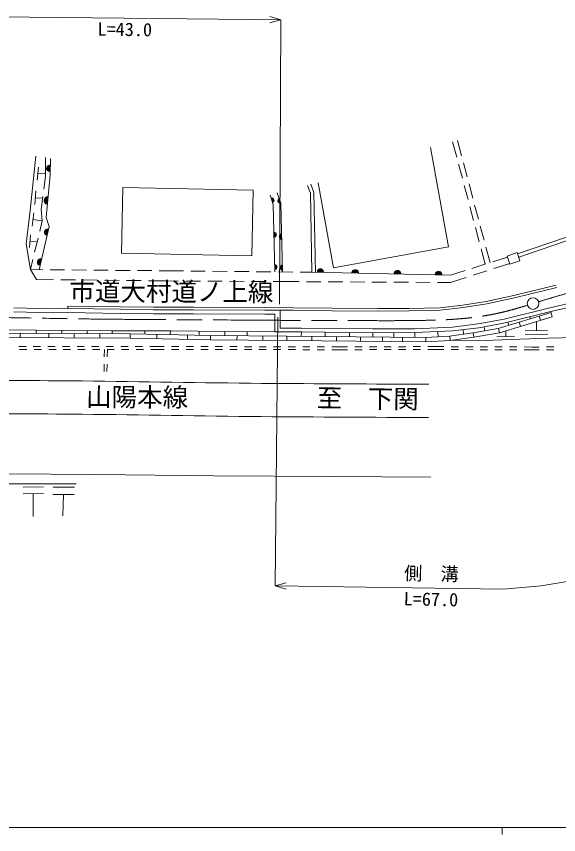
# Model space of a CAD drawing. Units: millimetres, scale not verified. Extents: x 40000 to 680000, y 20000 to 380000.
# Drawn here: x 101298 to 175740, y 204000 to 316262 of the extents above; entities that cross this region are included whole.
import ezdxf
from ezdxf.enums import TextEntityAlignment as Align

# ---------------------------------------------------------------- set-up
doc = ezdxf.new("R2010")
doc.units = ezdxf.units.MM
doc.header["$LTSCALE"] = 1000
doc.linetypes.add('CHAIN', pattern=[18.5, 12, -1.5, 3.5, -1.5])
for name, color, linetype, lineweight in [('M-BGD', 7, 'Continuous', 13), ('M-BMK', 2, 'CHAIN', 13), ('M-BMK-SRVR', 3, 'Continuous', 13), ('M-STR-HTXT', 7, 'Continuous', 13), ('M-TTL-BAND', 7, 'Continuous', 13)]:
    doc.layers.add(name, color=color, linetype=linetype, lineweight=lineweight)
doc.layers.add('M-BGD-HTXT', color=7, linetype='Continuous')
doc.styles.add('ＭＳ ゴシック', font='')
doc.styles.get('ＭＳ ゴシック').set_extended_font_data('MS Gothic')

msp = doc.modelspace()

# ---------------------------------------------------------------- linework, layer by layer
at = {"layer": 'M-BGD'}
for p, q in [((161749, 296943), (161184, 299055)), ((162401, 297135), (161841, 299231)), ((158155, 298253), (160632, 284647)), ((103991, 297080), (103209, 289643)), ((105290, 294355), (105318, 296901)), ((105919, 294525), (105976, 296776)), ((104172, 293807), (104332, 295592)), ((162524, 294045), (162007, 295977)), ((163176, 294237), (162660, 296169)), ((104252, 294700), (105293, 294649)), ((105054, 292548), (105290, 294355)), ((105379, 288688), (105919, 294525)), ((141261, 293068), (141675, 291990)), ((141709, 293240), (142154, 292083)), ((144841, 281772), (142722, 293410)), ((163299, 291147), (162782, 293079)), ((163951, 291339), (163435, 293271)), ((103838, 290467), (103953, 292309)), ((115714, 283783), (115902, 292801)), ((115902, 292801), (133809, 292429)), ((133621, 283411), (133809, 292429)), ((137603, 290644), (137108, 292074)), ((141675, 291990), (141867, 281153)), ((142154, 292083), (142347, 281143)), ((103896, 291388), (104896, 291341)), ((104689, 289749), (104925, 291556)), ((136568, 290456), (136125, 291733)), ((103209, 289643), (102637, 285066)), ((104860, 288204), (104689, 289749)), ((136792, 281206), (136568, 290456)), ((137833, 281195), (137603, 290644)), ((164074, 288249), (163557, 290181)), ((164727, 288441), (164210, 290373)), ((103452, 287484), (103676, 289304)), ((105824, 287442), (105379, 288688)), ((103564, 288394), (104860, 288204)), ((104450, 281508), (105824, 287442)), ((104519, 286805), (104860, 288204)), ((165502, 285543), (164985, 287475)), ((170095, 283680), (183014, 288095)), ((170254, 283227), (183151, 287634)), ((103105, 284561), (103260, 286277)), ((164849, 285351), (164332, 287283)), ((103183, 285419), (104155, 285316)), ((103807, 283890), (104282, 285833)), ((102637, 285066), (103228, 281519)), ((144841, 281772), (160632, 284647)), ((165672, 282273), (165107, 284385)), ((166321, 282481), (165760, 284577)), ((103228, 281519), (103570, 282919)), ((115714, 283783), (133621, 283411)), ((166695, 282601), (168705, 283245)), ((168665, 283360), (170038, 283843)), ((169056, 282247), (168665, 283360)), ((170429, 282730), (170038, 283843)), ((163838, 281685), (165742, 282296)), ((166852, 281664), (169017, 282358)), ((169056, 282247), (170429, 282730)), ((103228, 281519), (104048, 280165)), ((104919, 281504), (103228, 281519)), ((107919, 281479), (105919, 281496)), ((110919, 281453), (108919, 281470)), ((113919, 281428), (111919, 281445)), ((116919, 281402), (114919, 281419)), ((119918, 281376), (117919, 281393)), ((122609, 281353), (120918, 281368)), ((124239, 281336), (122609, 281353)), ((127238, 281305), (125238, 281326)), ((130238, 281274), (128238, 281295)), ((133238, 281243), (131238, 281264)), ((136238, 281212), (134238, 281233)), ((139238, 281181), (137238, 281202)), ((141867, 281153), (140238, 281170)), ((141867, 281153), (160875, 280736)), ((160875, 280736), (162885, 281380)), ((163995, 280749), (165900, 281359)), ((104048, 280165), (106419, 280138)), ((107419, 280127), (109419, 280104)), ((110419, 280093), (112419, 280070)), ((113418, 280059), (115418, 280036)), ((116418, 280025), (118418, 280003)), ((119418, 279991), (121789, 279964)), ((121789, 279964), (123570, 279955)), ((124570, 279950), (126570, 279940)), ((127570, 279935), (129570, 279924)), ((130570, 279919), (132570, 279909)), ((133570, 279903), (135570, 279893)), ((136570, 279888), (138351, 279879)), ((138351, 279879), (140115, 279869)), ((141115, 279863), (143115, 279851)), ((144115, 279846), (146115, 279834)), ((147115, 279829), (149115, 279817)), ((150115, 279811), (152115, 279800)), ((153115, 279794), (155115, 279783)), ((156115, 279777), (158115, 279766)), ((159115, 279760), (160878, 279750)), ((160878, 279750), (163043, 280444)), ((169766, 278031), (175389, 279384)), ((169845, 277690), (175471, 279044)), ((165813, 277157), (169766, 278031)), ((165878, 276813), (169845, 277690)), ((174541, 276269), (182065, 278025)), ((174663, 275764), (182185, 277519)), ((100972, 276272), (106207, 276158)), ((106207, 276158), (108375, 276174)), ((108375, 276174), (108380, 276524)), ((108375, 276174), (115574, 276069)), ((108380, 276524), (115578, 276419)), ((115578, 276419), (120124, 276362)), ((120124, 276362), (125615, 276362)), ((125615, 276362), (135405, 276314)), ((135405, 276314), (139316, 276295)), ((139316, 276295), (144637, 276219)), ((144637, 276219), (151023, 276181)), ((151023, 276181), (155214, 276190)), ((155214, 276190), (159447, 276285)), ((159447, 276285), (162608, 276645)), ((159471, 275935), (162655, 276298)), ((162608, 276645), (165813, 277157)), ((162655, 276298), (165878, 276813)), ((168278, 274719), (174541, 276269)), ((100964, 275712), (106203, 275598)), ((106203, 275598), (108372, 275614)), ((108372, 275614), (115566, 275509)), ((115566, 275509), (120118, 275452)), ((115574, 276069), (120122, 276012)), ((120118, 275452), (125613, 275452)), ((120122, 276012), (125614, 276012)), ((125613, 275452), (135401, 275404)), ((125614, 276012), (135404, 275964)), ((135401, 275404), (136795, 275397)), ((135404, 275964), (139313, 275945)), ((136795, 272984), (136795, 275397)), ((137495, 273502), (137495, 275954)), ((139313, 275945), (144634, 275869)), ((144634, 275869), (151022, 275831)), ((151022, 275831), (155218, 275840)), ((155218, 275840), (159471, 275935)), ((167460, 273443), (174693, 275644)), ((167600, 272859), (174838, 275061)), ((168387, 274211), (174663, 275764)), ((171872, 274786), (171791, 275053)), ((173058, 275147), (173233, 274573)), ((174838, 275061), (174663, 275764)), ((161184, 273633), (164685, 274057)), ((164685, 274057), (168278, 274719)), ((164764, 273543), (168387, 274211)), ((168906, 273883), (168777, 274307)), ((170343, 274320), (170517, 273746)), ((172687, 273157), (172680, 274405)), ((97547, 273280), (114456, 273124)), ((98011, 272798), (116909, 272690)), ((103999, 272763), (104002, 273220)), ((107533, 272743), (107536, 273188)), ((111017, 272723), (111020, 273155)), ((114454, 272704), (114456, 273124)), ((114456, 273124), (122437, 273124)), ((118925, 272653), (118934, 273124)), ((122427, 272589), (122437, 273124)), ((122437, 273124), (129903, 273009)), ((126382, 272518), (126392, 273063)), ((129897, 272468), (129903, 273009)), ((129903, 273009), (136795, 272984)), ((132974, 272434), (132980, 272998)), ((136795, 272984), (140421, 272971)), ((137495, 273502), (140425, 273491)), ((140414, 272357), (140421, 272971)), ((140421, 272971), (150242, 272857)), ((140425, 273491), (150244, 273377)), ((143704, 272327), (143709, 272933)), ((147035, 272297), (147040, 272894)), ((150237, 272269), (150242, 272857)), ((150242, 272857), (156020, 272885)), ((150244, 273377), (156007, 273405)), ((153125, 272243), (153131, 272871)), ((156007, 273405), (161184, 273633)), ((156014, 272217), (156020, 272885)), ((156020, 272885), (161226, 273114)), ((159179, 272296), (159144, 272945)), ((160773, 272382), (164017, 272835)), ((161226, 273114), (164764, 273543)), ((162699, 272651), (162611, 273282)), ((164017, 272835), (167460, 273443)), ((164028, 272836), (164111, 272242)), ((164111, 272242), (167600, 272859)), ((165621, 273118), (165521, 273683)), ((167496, 273450), (167600, 272859)), ((168476, 272317), (168470, 273124)), ((174232, 273174), (171142, 273140)), ((98591, 272194), (116902, 272090)), ((101805, 272776), (101802, 272176)), ((105746, 272753), (105743, 272218)), ((109243, 272733), (109240, 272133)), ((112752, 272713), (112748, 272113)), ((116913, 272689), (116902, 272090)), ((116902, 272090), (127943, 271889)), ((116909, 272690), (127952, 272489)), ((120572, 272623), (120561, 272023)), ((124781, 272547), (124770, 271947)), ((127950, 272489), (127943, 271889)), ((127943, 271889), (138413, 271775)), ((127952, 272489), (138419, 272375)), ((131588, 272450), (131581, 271850)), ((135154, 272411), (135148, 271811)), ((138420, 272375), (138413, 271775)), ((138413, 271775), (157493, 271603)), ((138419, 272375), (157480, 272203)), ((141846, 272344), (141840, 271744)), ((145253, 272313), (145248, 271713)), ((148546, 272284), (148540, 271684)), ((151546, 272257), (151541, 271657)), ((154293, 272232), (154287, 271632)), ((157480, 272203), (160773, 272382)), ((157493, 271603), (160830, 271784)), ((157509, 272203), (157504, 271673)), ((160798, 272384), (160830, 271784)), ((160830, 271784), (164111, 272242)), ((160830, 271784), (166761, 271848)), ((166761, 271848), (174218, 272115)), ((169694, 272323), (167257, 272311)), ((174235, 272639), (171145, 272605)), ((174218, 272115), (180597, 272287)), ((101625, 270979), (102625, 270978)), ((101743, 270579), (102743, 270578)), ((103625, 270977), (104625, 270977)), ((103743, 270577), (104743, 270577)), ((105625, 270976), (106625, 270975)), ((105743, 270576), (106743, 270575)), ((107625, 270974), (108625, 270974)), ((107743, 270574), (108743, 270574)), ((109625, 270973), (110625, 270972)), ((109743, 270573), (110743, 270572)), ((111625, 270971), (112625, 270971)), ((111743, 270571), (112743, 270570)), ((113392, 270570), (113374, 269551)), ((113625, 270970), (114625, 270969)), ((113743, 270570), (114743, 270569)), ((113792, 270570), (113774, 269547)), ((115625, 270968), (116625, 270967)), ((115743, 270568), (116743, 270567)), ((117625, 270967), (118625, 270966)), ((117743, 270567), (118743, 270566)), ((119625, 270965), (120606, 270964)), ((119743, 270565), (120606, 270564)), ((120606, 270964), (121607, 270963)), ((120606, 270564), (121606, 270563)), ((122606, 270561), (123606, 270560)), ((122607, 270961), (123607, 270960)), ((124606, 270558), (125606, 270557)), ((124607, 270958), (125607, 270957)), ((126606, 270555), (127606, 270554)), ((126607, 270955), (127607, 270954)), ((128606, 270552), (129606, 270551)), ((128607, 270952), (129607, 270951)), ((130607, 270949), (131607, 270948)), ((132607, 270946), (133607, 270945)), ((134607, 270943), (135607, 270942)), ((136607, 270940), (137607, 270938)), ((138607, 270937), (139607, 270935)), ((140607, 270934), (141607, 270932)), ((142607, 270931), (143607, 270929)), ((144607, 270928), (145607, 270926)), ((145607, 270926), (146772, 270929)), ((147772, 270931), (148772, 270933)), ((149772, 270935), (150772, 270937)), ((151772, 270940), (152772, 270942)), ((153772, 270944), (154772, 270946)), ((155772, 270948), (156772, 270950)), ((157772, 270952), (158938, 270955)), ((157772, 270552), (158937, 270555)), ((158937, 270555), (159988, 270550)), ((158938, 270955), (159989, 270950)), ((160988, 270946), (161988, 270942)), ((162988, 270937), (163988, 270933)), ((164988, 270928), (165988, 270924)), ((166988, 270920), (167988, 270915)), ((168988, 270911), (169988, 270907)), ((170988, 270902), (172039, 270898)), ((172039, 270898), (173061, 270900)), ((174061, 270902), (175061, 270904)), ((130606, 270549), (131606, 270548)), ((132606, 270546), (133606, 270545)), ((134606, 270543), (135606, 270542)), ((136606, 270540), (137606, 270538)), ((138606, 270537), (139606, 270535)), ((140606, 270534), (141606, 270532)), ((142606, 270531), (143606, 270529)), ((144606, 270528), (145607, 270526)), ((145607, 270526), (146772, 270529)), ((147772, 270531), (148772, 270533)), ((149772, 270535), (150772, 270537)), ((151772, 270540), (152772, 270542)), ((153772, 270544), (154772, 270546)), ((155772, 270548), (156772, 270550)), ((160988, 270546), (161988, 270542)), ((162988, 270537), (163988, 270533)), ((164988, 270528), (165988, 270524)), ((166988, 270520), (167988, 270515)), ((168988, 270511), (169988, 270507)), ((170988, 270502), (172039, 270498)), ((172039, 270498), (173061, 270500)), ((174061, 270502), (175061, 270504)), ((113355, 268551), (113337, 267532)), ((113755, 268547), (113737, 267525)), ((99869, 253506), (112198, 253420)), ((112198, 253420), (128446, 253248)), ((128446, 253248), (144866, 253127)), ((144866, 253127), (158174, 253043)), ((95765, 252132), (101877, 252137)), ((101877, 252137), (109492, 252149)), ((102242, 251664), (105006, 251715)), ((106334, 251663), (109286, 251661)), ((102240, 250743), (105004, 250794)), ((103622, 250768), (103615, 247637)), ((106301, 250680), (109253, 250678)), ((107777, 250679), (107677, 247733))]:
    msp.add_line(p, q, dxfattribs=at)
for centre, radius, start, end in [((105861, 295417), 419, 77.40547, 279.68181), ((105877, 295417), 335, 77.40547, 279.68181), ((105893, 295416), 251, 77.40547, 279.68181), ((105909, 295416), 168, 77.40547, 279.68181), ((105925, 295415), 83.8, 77.40547, 279.68181), ((105599, 291004), 506, 85.44991, 263.97375), ((105598, 291004), 405, 85.44991, 263.97375), ((105597, 291004), 304, 85.44991, 263.97375), ((105596, 291004), 203, 85.44991, 263.97375), ((105594, 291004), 101, 85.44991, 263.97375), ((136368, 291026), 302, 289.44391, 108.79555), ((136369, 291026), 241, 289.44391, 108.79555), ((136369, 291026), 181, 289.44391, 108.79555), ((136369, 291026), 121, 289.44391, 108.79555), ((136370, 291026), 60.3, 289.44391, 108.79555), ((137530, 290975), 340, 115.82507, 282.41439), ((137523, 290973), 272, 115.82507, 282.41439), ((137515, 290970), 204, 115.82507, 282.41439), ((137508, 290968), 136, 115.82507, 282.41439), ((137500, 290965), 67.9, 115.82507, 282.41439), ((105559, 286660), 419, 65.7611, 268.17592), ((105575, 286656), 335, 65.7611, 268.17592), ((105591, 286653), 251, 65.7611, 268.17592), ((105607, 286649), 168, 65.7611, 268.17592), ((105622, 286645), 83.7, 65.7611, 268.17592), ((136581, 286296), 388, 284.45177, 78.32687), ((136598, 286297), 310, 284.45177, 78.32687), ((136616, 286297), 233, 284.45177, 78.32687), ((136634, 286298), 155, 284.45177, 78.32687), ((136651, 286298), 77.5, 284.45177, 78.32687), ((137853, 286041), 437, 109.69747, 253.08117), ((137825, 286041), 350, 109.69747, 253.08117), ((137798, 286040), 262, 109.69747, 253.08117), ((137770, 286039), 175, 109.69747, 253.08117), ((137743, 286039), 87.5, 109.69747, 253.08117), ((104645, 282528), 459, 71.9009, 262.03611), ((104653, 282527), 368, 71.9009, 262.03611), ((104661, 282525), 276, 71.9009, 262.03611), ((104668, 282523), 184, 71.9009, 262.03611), ((104676, 282521), 91.9, 71.9009, 262.03611), ((136733, 281885), 343, 278.56371, 84.21493), ((136741, 281885), 274, 278.56371, 84.21493), ((136750, 281886), 206, 278.56371, 84.21493), ((136758, 281886), 137, 278.56371, 84.21493), ((136767, 281886), 68.6, 278.56371, 84.21493), ((137893, 281786), 375, 102.88825, 259.89039), ((137878, 281786), 300, 102.88825, 259.89039), ((137863, 281785), 225, 102.88825, 259.89039), ((137848, 281785), 150, 102.88825, 259.89039), ((137833, 281785), 74.9, 102.88825, 259.89039), ((143034, 281208), 419, 347.65483, 189.8282), ((143033, 281192), 336, 347.65483, 189.8282), ((143033, 281176), 252, 347.65483, 189.8282), ((143033, 281160), 168, 347.65483, 189.8282), ((143032, 281144), 83.9, 347.65483, 189.8282), ((147817, 281057), 465, 354.4734, 183.00963), ((147817, 281050), 372, 354.4734, 183.00963), ((147817, 281044), 279, 354.4734, 183.00963), ((147816, 281037), 186, 354.4734, 183.00963), ((147816, 281030), 93.1, 354.4734, 183.00963), ((153635, 280930), 465, 354.45621, 183.02682), ((153634, 280923), 372, 354.45621, 183.02682), ((153634, 280916), 279, 354.45621, 183.02682), ((153634, 280909), 186, 354.45621, 183.02682), ((153634, 280902), 93, 354.45621, 183.02682), ((159248, 280782), 489, 357.49246, 179.99057), ((159248, 280780), 392, 357.49246, 179.99057), ((159248, 280778), 294, 357.49246, 179.99057), ((159248, 280776), 196, 357.49246, 179.99057), ((159247, 280774), 97.9, 357.49246, 179.99057)]:
    msp.add_arc(centre, radius, start, end, dxfattribs=at)
for points in [[(71964, 266566), (78501, 266499), (85038, 266421), (91575, 266366), (97839, 266312), (104104, 266299), (110369, 266237), (118565, 266155), (126759, 265992), (134955, 265915), (142614, 265843), (150274, 265829), (157933, 265786)], [(71920, 262003), (78457, 261936), (84993, 261858), (91530, 261802), (97795, 261749), (104060, 261736), (110324, 261674), (118520, 261592), (126715, 261428), (134911, 261352), (142570, 261280), (150229, 261266), (157888, 261223)]]:
    msp.add_open_spline(points, degree=3, knots=[0, 0, 0, 0, 1, 1, 1, 2, 2, 2, 3, 3, 3, 4, 4, 4, 4], dxfattribs=at)
at = {"layer": 'M-BMK'}
for points, knots in [([(172988, 277102), (173851, 277371), (174717, 277635), (175585, 277887), (177961, 278576), (180350, 279215), (182734, 279875), (185106, 280530), (187481, 281173), (189853, 281832), (193744, 282914), (197632, 284010), (201519, 285109)], [0, 0, 0, 0, 1, 1, 1, 2, 2, 2, 3, 3, 3, 4, 4, 4, 4]), ([(72840, 274474), (75399, 274434), (77960, 274350), (80519, 274387), (81993, 274408), (83467, 274482), (84939, 274565), (86562, 274657), (88180, 274840), (89803, 274921), (90930, 274977), (92057, 275001), (93185, 275010), (95073, 275025), (96962, 274976), (98850, 274951), (102993, 274894), (107135, 274793), (111279, 274743), (116726, 274678), (122174, 274659), (127622, 274624), (133238, 274589), (138854, 274539), (144470, 274535), (149285, 274533), (154102, 274456), (158915, 274595), (160024, 274627), (161133, 274678), (162237, 274773), (163239, 274859), (164240, 274972), (165233, 275129), (166239, 275288), (167239, 275485), (168229, 275722), (169319, 275983), (170395, 276304), (171467, 276631)], [0, 0, 0, 0, 1, 1, 1, 2, 2, 2, 3, 3, 3, 4, 4, 4, 5, 5, 5, 6, 6, 6, 7, 7, 7, 8, 8, 8, 9, 9, 9, 10, 10, 10, 11, 11, 11, 12, 12, 12, 13, 13, 13, 13])]:
    msp.add_open_spline(points, degree=3, knots=knots, dxfattribs=at)
at = {"layer": 'M-BMK-SRVR'}
msp.add_circle((172227, 276866), 800, dxfattribs=at)
at = {"layer": 'M-STR-HTXT'}
for p, q in [((94814, 316247), (137601, 315796)), ((137601, 315796), (136096, 315362)), ((137601, 315796), (136106, 316262)), ((137601, 315796), (137408, 276774)), ((136848, 238128), (137184, 275014)), ((136848, 238128), (138354, 238558)), ((168178, 237699), (136848, 238128)), ((136848, 238128), (138342, 237658)), ((173356, 238128), (168178, 237699)), ((176925, 238743), (173356, 238128))]:
    msp.add_line(p, q, dxfattribs=at)
at = {"layer": 'M-TTL-BAND'}
for p, q in [((40000, 205000), (579000, 205000)), ((168000, 205000), (168000, 204000))]:
    msp.add_line(p, q, dxfattribs=at)

# ---------------------------------------------------------------- texts
at = {"layer": 'M-BGD-HTXT', "style": 'ＭＳ ゴシック'}
for s, rotation, p in [('市道大村道ノ上線', 359.769, (122582, 276450)), ('山陽本線', 359.725, (117870, 261971)), ('至\u3000下関', 359.204, (149505, 261788))]:
    msp.add_text(s, height=2566, rotation=rotation, dxfattribs=at).set_placement(p, align=Align.BOTTOM_CENTER)
at = {"layer": 'M-STR-HTXT', "style": 'ＭＳ ゴシック'}
for s, rotation, p in [('L=43.0', 359.093, (116163, 313022)), ('側\u3000溝', 358.911, (158248, 238335)), ('L=67.0', 358.911, (158186, 234836))]:
    msp.add_text(s, height=1833, rotation=rotation, dxfattribs=at).set_placement(p, align=Align.BOTTOM_CENTER)

doc.saveas('drawing.dxf')
